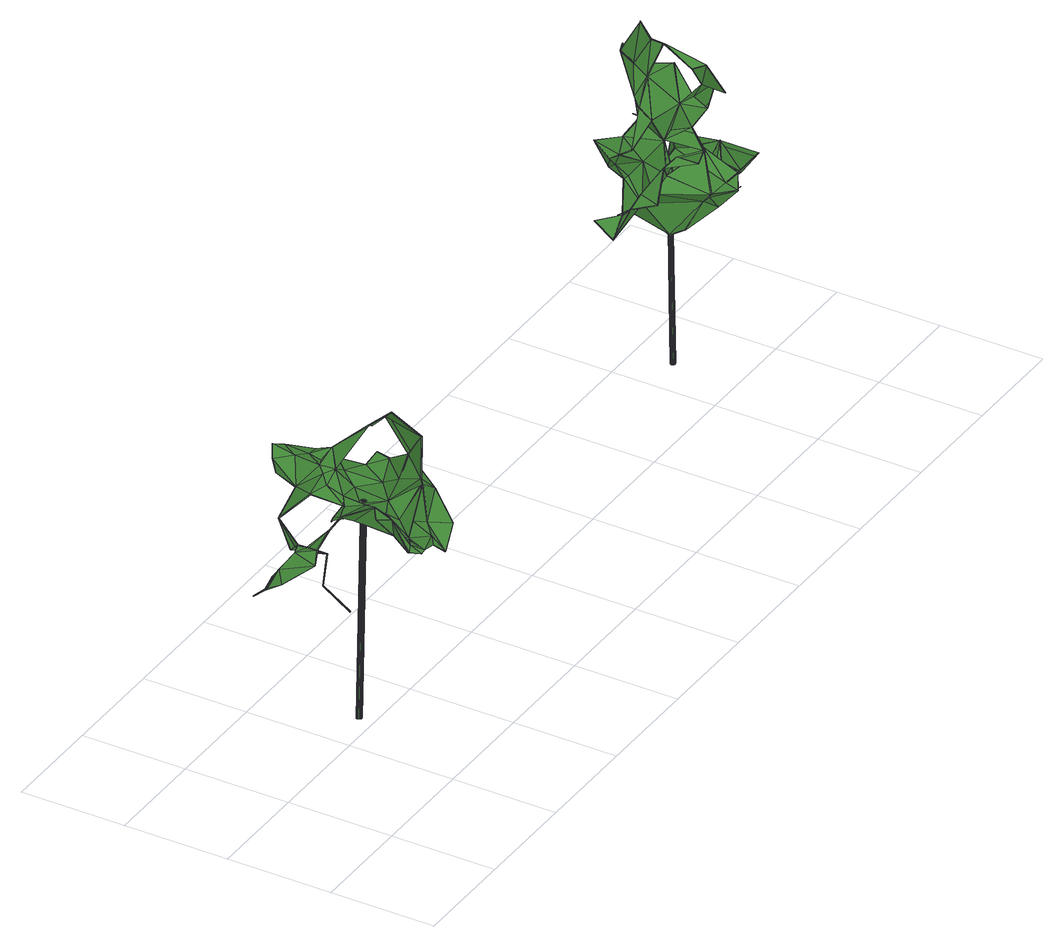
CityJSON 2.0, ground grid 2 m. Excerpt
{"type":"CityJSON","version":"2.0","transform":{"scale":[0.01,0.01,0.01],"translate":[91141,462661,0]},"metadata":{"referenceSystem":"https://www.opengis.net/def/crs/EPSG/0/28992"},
"CityObjects":{
"tree1":{"type":"SolitaryVegetationObject","attributes":{"gtid":89,"crown_width_m":3.16,"crown_median_z":4.51,"trunk_H_m":4.2,"trunk_DBH_m":0.0966,"trunk_radius_m":0.0483,"trunk_base_height_m":0.31,"original_gtid":"91"},"geometry":[{"type":"Solid","lod":"3","boundaries":[[[[0,1,2]],[[3,1,0]],[[4,2,1]],[[4,5,2]],[[6,7,8]],[[9,10,11]],[[12,13,14]],[[15,16,17]],[[18,19,20]],[[21,20,19]],[[21,19,18]],[[22,17,23]],[[24,25,26]],[[27,28,29]],[[5,30,2]],[[31,30,5]],[[5,32,33]],[[34,35,36]],[[25,37,26]],[[38,37,25]],[[36,39,40]],[[36,40,41]],[[6,42,7]],[[5,33,43]],[[23,44,22]],[[45,46,22]],[[47,48,49]],[[49,48,9]],[[50,8,51]],[[50,51,47]],[[12,52,13]],[[53,54,52]],[[55,56,57]],[[58,59,28]],[[60,61,62]],[[63,14,64]],[[18,65,13]],[[18,13,52]],[[58,28,66]],[[67,68,30]],[[69,70,30]],[[34,71,35]],[[24,72,73]],[[74,55,75]],[[76,74,75]],[[77,78,79]],[[65,20,80]],[[81,82,22]],[[81,22,42]],[[83,15,82]],[[84,85,86]],[[71,85,84]],[[22,46,42]],[[39,87,40]],[[11,88,59]],[[57,76,75]],[[89,1,3]],[[90,91,92]],[[93,92,85]],[[11,10,94]],[[95,96,97]],[[98,99,4]],[[100,101,102]],[[103,104,67]],[[31,103,67]],[[24,80,72]],[[101,105,102]],[[60,106,3]],[[38,62,44]],[[107,81,108]],[[107,108,6]],[[81,42,108]],[[109,42,46]],[[62,61,89]],[[52,110,18]],[[41,87,111]],[[40,87,41]],[[67,30,31]],[[112,113,94]],[[68,32,99]],[[100,114,115]],[[116,117,73]],[[59,88,29]],[[10,118,94]],[[111,87,119]],[[69,99,120]],[[68,99,69]],[[121,112,122]],[[123,124,125]],[[70,69,126]],[[83,81,107]],[[77,105,127]],[[128,129,130]],[[86,130,129]],[[87,72,119]],[[131,28,59]],[[132,115,114]],[[132,84,115]],[[55,57,75]],[[133,116,134]],[[20,65,18]],[[96,135,117]],[[136,137,8]],[[113,112,14]],[[90,92,65]],[[138,118,10]],[[139,101,115]],[[77,127,140]],[[35,71,84]],[[84,86,115]],[[23,17,141]],[[61,3,0]],[[103,142,104]],[[138,143,118]],[[139,118,143]],[[0,2,70]],[[119,72,20]],[[67,104,33]],[[144,89,61]],[[65,80,26]],[[56,55,74]],[[66,28,16]],[[105,145,7]],[[7,146,147]],[[42,147,146]],[[42,146,7]],[[111,148,41]],[[38,25,62]],[[68,33,32]],[[38,141,149]],[[67,33,68]],[[48,47,138]],[[150,58,66]],[[37,151,90]],[[37,90,65]],[[12,14,152]],[[121,152,14]],[[59,29,153]],[[113,14,63]],[[36,148,34]],[[34,21,18]],[[148,21,34]],[[57,56,76]],[[121,113,63]],[[36,41,148]],[[83,137,136]],[[154,155,134]],[[149,29,122]],[[27,29,149]],[[34,93,85]],[[34,85,71]],[[87,39,72]],[[2,30,70]],[[107,137,83]],[[150,136,50]],[[150,50,49]],[[156,157,144]],[[147,105,7]],[[16,28,158]],[[56,74,159]],[[138,160,143]],[[43,142,103]],[[29,88,122]],[[121,122,88]],[[49,50,47]],[[101,145,105]],[[104,142,33]],[[50,136,8]],[[161,122,112]],[[149,122,161]],[[116,72,134]],[[39,134,72]],[[116,73,72]],[[125,86,85]],[[94,162,88]],[[94,88,11]],[[8,137,6]],[[107,6,137]],[[20,21,119]],[[162,94,113]],[[76,163,74]],[[56,163,76]],[[74,163,159]],[[120,135,163]],[[17,16,141]],[[121,88,162]],[[26,37,65]],[[13,64,14]],[[164,25,24]],[[94,128,165]],[[10,48,138]],[[10,9,48]],[[110,64,13]],[[20,72,80]],[[121,162,113]],[[26,80,24]],[[161,91,149]],[[90,149,91]],[[0,70,126]],[[60,147,106]],[[141,16,158]],[[138,47,51]],[[138,51,8]],[[147,60,25]],[[138,8,160]],[[7,160,8]],[[94,165,166]],[[166,165,130]],[[166,130,167]],[[12,152,52]],[[52,152,53]],[[44,46,45]],[[77,132,114]],[[77,114,168]],[[168,114,100]],[[63,53,152]],[[63,152,121]],[[5,4,99]],[[164,140,127]],[[83,82,81]],[[16,136,150]],[[44,62,109]],[[134,164,133]],[[116,97,117]],[[135,98,73]],[[126,69,120]],[[61,0,144]],[[109,147,42]],[[157,95,133]],[[62,25,60]],[[69,30,68]],[[92,91,125]],[[115,86,139]],[[94,166,112]],[[123,112,166]],[[94,118,128]],[[13,93,110]],[[7,145,143]],[[7,143,160]],[[112,123,161]],[[91,161,123]],[[128,130,165]],[[159,169,56]],[[163,56,169]],[[141,158,149]],[[125,91,123]],[[9,58,49]],[[22,44,45]],[[38,44,23]],[[170,131,153]],[[97,96,117]],[[135,73,117]],[[157,98,144]],[[105,147,25]],[[98,133,73]],[[1,89,144]],[[1,144,4]],[[98,135,120]],[[4,144,98]],[[155,79,78]],[[132,79,155]],[[83,136,15]],[[136,16,15]],[[11,58,9]],[[153,131,59]],[[17,22,15]],[[15,22,82]],[[59,58,11]],[[49,58,150]],[[18,93,34]],[[110,93,18]],[[123,166,124]],[[25,164,127]],[[25,127,105]],[[166,167,124]],[[66,16,150]],[[167,130,86]],[[5,99,32]],[[158,27,149]],[[90,151,149]],[[124,167,125]],[[125,167,86]],[[121,14,112]],[[132,155,84]],[[35,155,154]],[[84,155,35]],[[125,85,92]],[[103,31,43]],[[120,99,98]],[[120,163,126]],[[157,133,98]],[[139,86,129]],[[24,73,133]],[[24,133,164]],[[156,95,157]],[[148,119,21]],[[148,111,119]],[[29,170,153]],[[23,141,38]],[[139,129,118]],[[128,118,129]],[[171,100,102]],[[5,43,31]],[[38,151,37]],[[149,151,38]],[[77,172,132]],[[79,132,172]],[[79,172,77]],[[44,109,46]],[[134,78,164]],[[115,101,100]],[[145,101,143]],[[139,143,101]],[[164,78,140]],[[97,116,133]],[[133,95,97]],[[173,174,168]],[[168,174,105]],[[168,105,77]],[[158,28,27]],[[173,168,171]],[[171,174,173]],[[100,171,168]],[[155,78,134]],[[77,140,78]],[[170,28,131]],[[29,28,170]],[[3,61,60]],[[96,163,135]],[[96,95,163]],[[156,163,95]],[[159,163,156]],[[33,142,43]],[[144,169,156]],[[0,169,144]],[[126,169,0]],[[163,169,126]],[[156,169,159]],[[174,102,105]],[[171,102,174]],[[3,106,89]],[[89,106,62]],[[109,106,147]],[[62,106,109]],[[39,36,175]],[[134,175,154]],[[39,175,134]],[[35,175,36]],[[35,154,175]],[[92,93,65]],[[65,93,13]],[[6,108,42]],[[63,54,53]],[[63,64,54]],[[110,52,54]],[[110,54,64]],[[176,177,178]],[[176,178,179]],[[179,178,180]],[[179,180,181]],[[178,177,182]],[[178,182,180]],[[180,182,183]],[[180,183,181]],[[182,177,184]],[[182,184,183]],[[183,184,185]],[[183,185,181]],[[184,177,186]],[[184,186,185]],[[185,186,187]],[[185,187,181]],[[186,177,188]],[[186,188,187]],[[187,188,189]],[[187,189,181]],[[188,177,190]],[[188,190,189]],[[189,190,191]],[[189,191,181]],[[190,177,192]],[[190,192,191]],[[191,192,193]],[[191,193,181]],[[192,177,194]],[[192,194,193]],[[193,194,195]],[[193,195,181]],[[194,177,196]],[[194,196,195]],[[195,196,197]],[[195,197,181]],[[196,177,198]],[[196,198,197]],[[197,198,199]],[[197,199,181]],[[198,177,200]],[[198,200,199]],[[199,200,201]],[[199,201,181]],[[200,177,202]],[[200,202,201]],[[201,202,203]],[[201,203,181]],[[202,177,204]],[[202,204,203]],[[203,204,205]],[[203,205,181]],[[204,177,206]],[[204,206,205]],[[205,206,207]],[[205,207,181]],[[206,177,208]],[[206,208,207]],[[207,208,209]],[[207,209,181]],[[208,177,210]],[[208,210,209]],[[209,210,211]],[[209,211,181]],[[210,177,212]],[[210,212,211]],[[211,212,213]],[[211,213,181]],[[212,177,214]],[[212,214,213]],[[213,214,215]],[[213,215,181]],[[214,177,216]],[[214,216,215]],[[215,216,217]],[[215,217,181]],[[216,177,218]],[[216,218,217]],[[217,218,219]],[[217,219,181]],[[218,177,220]],[[218,220,219]],[[219,220,221]],[[219,221,181]],[[220,177,222]],[[220,222,221]],[[221,222,223]],[[221,223,181]],[[222,177,224]],[[222,224,223]],[[223,224,225]],[[223,225,181]],[[224,177,176]],[[224,176,225]],[[225,176,179]],[[225,179,181]]]]}]},
"tree2":{"type":"SolitaryVegetationObject","attributes":{"gtid":76,"crown_width_m":2.71,"crown_median_z":4.38,"trunk_H_m":4.13,"trunk_DBH_m":0.0809,"trunk_radius_m":0.0404,"trunk_base_height_m":0.25,"original_gtid":"77"},"geometry":[{"type":"Solid","lod":"3","boundaries":[[[[226,227,228]],[[226,229,227]],[[230,231,232]],[[233,234,235]],[[236,237,238]],[[239,240,241]],[[242,243,244]],[[245,246,247]],[[248,249,235]],[[250,251,252]],[[253,254,255]],[[256,250,252]],[[239,257,240]],[[258,257,239]],[[259,260,261]],[[262,263,264]],[[265,266,267]],[[253,267,266]],[[268,269,270]],[[271,272,273]],[[267,255,260]],[[274,275,268]],[[276,268,275]],[[258,239,277]],[[278,277,239]],[[279,280,281]],[[282,283,284]],[[285,286,287]],[[288,289,290]],[[260,291,267]],[[292,293,289]],[[294,295,296]],[[240,295,294]],[[297,298,299]],[[300,301,302]],[[303,304,283]],[[305,306,307]],[[308,305,307]],[[309,310,226]],[[245,247,293]],[[311,312,313]],[[313,312,314]],[[315,316,317]],[[282,230,283]],[[318,319,320]],[[321,281,322]],[[227,323,324]],[[325,229,310]],[[326,327,243]],[[328,329,330]],[[331,292,332]],[[292,248,332]],[[253,255,267]],[[261,324,333]],[[266,265,334]],[[294,241,240]],[[335,257,287]],[[258,287,257]],[[336,337,338]],[[339,340,341]],[[293,292,331]],[[342,331,332]],[[229,343,228]],[[298,344,299]],[[231,340,339]],[[341,273,282]],[[345,256,346]],[[339,341,347]],[[348,349,350]],[[351,264,276]],[[290,246,245]],[[246,289,247]],[[226,352,346]],[[227,324,353]],[[354,276,355]],[[334,356,357]],[[358,303,283]],[[338,337,359]],[[359,336,338]],[[337,336,359]],[[324,323,360]],[[236,361,307]],[[362,319,348]],[[294,363,274]],[[329,328,364]],[[278,365,366]],[[293,290,245]],[[349,250,367]],[[249,368,369]],[[288,292,289]],[[332,370,342]],[[226,310,229]],[[371,233,372]],[[326,243,373]],[[331,290,293]],[[368,228,369]],[[361,230,307]],[[237,230,374]],[[230,238,374]],[[375,235,376]],[[375,376,317]],[[377,345,352]],[[352,345,346]],[[378,360,323]],[[368,248,288]],[[292,288,248]],[[278,366,277]],[[344,302,301]],[[379,263,262]],[[355,275,380]],[[317,381,382]],[[265,295,334]],[[313,314,329]],[[261,383,324]],[[380,354,355]],[[384,385,303]],[[243,262,386]],[[260,259,380]],[[387,388,354]],[[259,388,387]],[[294,274,268]],[[294,296,363]],[[283,230,237]],[[389,244,390]],[[391,392,393]],[[303,385,311]],[[260,255,394]],[[395,326,396]],[[309,252,397]],[[309,256,252]],[[368,398,228]],[[377,228,398]],[[394,254,253]],[[263,399,356]],[[396,373,395]],[[316,335,286]],[[301,400,401]],[[389,396,326]],[[326,373,389]],[[378,402,351]],[[282,340,231]],[[403,312,348]],[[260,380,291]],[[267,291,274]],[[274,291,380]],[[394,255,254]],[[377,226,228]],[[404,358,283]],[[404,283,237]],[[257,335,365]],[[353,228,227]],[[347,395,339]],[[354,405,351]],[[282,284,347]],[[396,390,373]],[[389,390,396]],[[383,353,324]],[[296,295,265]],[[406,407,325]],[[282,231,230]],[[342,288,331]],[[238,361,236]],[[378,351,405]],[[377,352,226]],[[408,405,409]],[[271,273,341]],[[259,261,388]],[[354,409,405]],[[330,244,328]],[[290,289,246]],[[313,328,303]],[[354,351,276]],[[317,410,381]],[[383,381,410]],[[353,411,228]],[[376,411,353]],[[380,275,274]],[[240,257,278]],[[313,303,311]],[[412,413,231]],[[311,362,312]],[[272,282,273]],[[414,263,316]],[[341,340,272]],[[263,415,264]],[[265,363,296]],[[416,401,370]],[[299,401,416]],[[411,407,417]],[[366,258,277]],[[348,350,403]],[[285,287,258]],[[414,366,263]],[[332,248,370]],[[370,248,418]],[[319,251,348]],[[298,371,314]],[[392,386,333]],[[268,276,269]],[[373,419,395]],[[360,408,333]],[[406,229,407]],[[360,333,324]],[[348,251,349]],[[256,345,398]],[[377,398,345]],[[231,413,307]],[[242,389,373]],[[392,231,393]],[[389,242,244]],[[253,357,394]],[[266,357,253]],[[371,298,234]],[[234,298,297]],[[339,393,231]],[[321,322,305]],[[404,237,306]],[[404,306,305]],[[355,276,275]],[[420,421,227]],[[308,227,421]],[[308,421,305]],[[327,304,328]],[[328,304,303]],[[331,288,290]],[[321,320,281]],[[318,320,321]],[[319,422,320]],[[366,285,258]],[[274,363,267]],[[263,366,365]],[[263,365,315]],[[365,278,257]],[[335,316,315]],[[312,362,348]],[[265,267,363]],[[341,272,271]],[[403,298,312]],[[298,314,312]],[[303,358,384]],[[383,410,317]],[[392,412,231]],[[313,364,328]],[[358,279,384]],[[358,280,279]],[[300,350,400]],[[300,400,301]],[[307,306,236]],[[341,282,347]],[[242,244,423]],[[424,244,330]],[[394,425,260]],[[247,289,293]],[[317,316,375]],[[323,227,308]],[[426,392,402]],[[238,237,374]],[[427,354,380]],[[328,244,243]],[[243,391,373]],[[391,419,373]],[[351,409,264]],[[328,243,327]],[[384,279,385]],[[297,416,428]],[[299,416,297]],[[426,402,378]],[[354,386,264]],[[409,354,264]],[[342,398,288]],[[256,398,342]],[[408,378,405]],[[408,360,378]],[[334,295,270]],[[283,304,284]],[[228,411,229]],[[251,319,252]],[[319,397,252]],[[392,408,402]],[[263,315,399]],[[235,375,429]],[[343,235,429]],[[261,260,425]],[[403,350,300]],[[316,286,414]],[[356,430,431]],[[382,315,317]],[[230,361,238]],[[282,272,340]],[[426,378,323]],[[426,323,413]],[[301,401,299]],[[301,299,344]],[[412,426,413]],[[308,413,323]],[[307,413,308]],[[236,306,237]],[[390,242,373]],[[432,421,420]],[[318,432,420]],[[229,318,420]],[[229,420,227]],[[281,320,279]],[[407,433,262]],[[261,333,388]],[[392,333,408]],[[288,398,368]],[[350,349,400]],[[367,250,342]],[[342,250,256]],[[266,334,357]],[[334,270,356]],[[263,356,270]],[[381,430,382]],[[431,430,381]],[[397,319,406]],[[419,391,393]],[[419,393,339]],[[339,395,419]],[[394,357,431]],[[365,335,315]],[[309,397,406]],[[250,349,251]],[[346,309,226]],[[346,256,309]],[[233,371,234]],[[404,322,358]],[[280,358,322]],[[318,229,406]],[[319,318,406]],[[230,232,307]],[[356,431,357]],[[351,402,409]],[[409,402,408]],[[427,380,259]],[[387,427,259]],[[387,354,427]],[[368,249,248]],[[281,280,322]],[[379,423,263]],[[325,233,235]],[[234,248,235]],[[297,248,234]],[[297,418,248]],[[343,325,235]],[[235,249,376]],[[249,369,376]],[[376,383,317]],[[343,376,369]],[[376,353,383]],[[343,369,228]],[[401,400,367]],[[403,300,298]],[[407,243,242]],[[262,243,407]],[[298,300,344]],[[302,344,300]],[[349,367,400]],[[270,415,263]],[[411,417,229]],[[240,278,434]],[[307,232,231]],[[243,386,391]],[[264,386,262]],[[381,425,394]],[[414,286,366]],[[287,286,335]],[[304,327,326]],[[304,326,284]],[[244,242,390]],[[321,421,432]],[[321,432,318]],[[285,366,286]],[[415,270,264]],[[229,417,407]],[[428,416,370]],[[435,430,356]],[[435,399,430]],[[239,241,434]],[[239,434,278]],[[240,434,295]],[[418,297,370]],[[370,297,428]],[[367,342,370]],[[367,370,436]],[[370,401,436]],[[401,367,436]],[[314,330,329]],[[305,322,404]],[[270,434,268]],[[295,434,270]],[[294,434,241]],[[268,434,294]],[[329,364,313]],[[407,372,325]],[[233,325,372]],[[356,399,435]],[[372,407,330]],[[407,424,330]],[[314,371,372]],[[314,372,330]],[[375,437,242]],[[262,375,242]],[[242,423,262]],[[375,244,437]],[[424,437,244]],[[242,437,424]],[[407,242,424]],[[376,343,429]],[[394,431,381]],[[383,425,381]],[[383,261,425]],[[347,326,395]],[[284,326,347]],[[411,433,407]],[[229,325,343]],[[379,262,423]],[[391,386,392]],[[333,386,388]],[[354,388,386]],[[321,305,421]],[[412,392,426]],[[316,423,375]],[[244,375,423]],[[263,423,316]],[[433,429,262]],[[262,429,375]],[[411,376,429]],[[433,411,429]],[[279,320,422]],[[362,311,385]],[[362,385,319]],[[422,319,385]],[[422,385,279]],[[315,430,399]],[[382,430,315]],[[406,310,309]],[[325,310,406]],[[264,269,276]],[[270,269,264]],[[438,439,440]],[[438,440,441]],[[441,440,442]],[[441,442,443]],[[440,439,444]],[[440,444,442]],[[442,444,445]],[[442,445,443]],[[444,439,446]],[[444,446,445]],[[445,446,447]],[[445,447,443]],[[446,439,448]],[[446,448,447]],[[447,448,449]],[[447,449,443]],[[448,439,450]],[[448,450,449]],[[449,450,451]],[[449,451,443]],[[450,439,452]],[[450,452,451]],[[451,452,453]],[[451,453,443]],[[452,439,454]],[[452,454,453]],[[453,454,455]],[[453,455,443]],[[454,439,456]],[[454,456,455]],[[456,439,457]],[[456,457,455]],[[455,457,458]],[[455,458,443]],[[457,439,459]],[[457,459,458]],[[458,459,460]],[[458,460,443]],[[459,439,461]],[[459,461,460]],[[460,461,462]],[[460,462,443]],[[461,439,463]],[[461,463,462]],[[462,463,464]],[[462,464,443]],[[463,439,465]],[[463,465,464]],[[464,465,466]],[[464,466,443]],[[465,439,467]],[[465,467,466]],[[466,467,468]],[[466,468,443]],[[467,439,469]],[[467,469,468]],[[468,469,470]],[[468,470,443]],[[469,439,471]],[[469,471,470]],[[470,471,472]],[[470,472,443]],[[471,439,473]],[[471,473,472]],[[472,473,474]],[[472,474,443]],[[473,439,475]],[[473,475,474]],[[474,475,476]],[[474,476,443]],[[475,439,477]],[[475,477,476]],[[476,477,478]],[[476,478,443]],[[477,439,479]],[[477,479,478]],[[478,479,480]],[[478,480,443]],[[479,439,481]],[[479,481,480]],[[480,481,482]],[[480,482,443]],[[481,439,483]],[[481,483,482]],[[483,439,484]],[[483,484,482]],[[482,484,485]],[[482,485,443]],[[484,439,438]],[[484,438,485]],[[485,438,441]],[[485,441,443]]]]}]}
},
"vertices":[
[152,233,432],[151,234,433],[125,222,420],[176,224,461],[136,267,426],[80,265,424],[269,126,424],[285,170,421],[301,121,391],[392,112,392],[388,149,450],[387,144,454],[359,249,559],[382,268,542],[379,236,571],[241,106,435],[270,126,426],[241,137,446],[346,319,500],[320,326,487],[292,312,497],[323,350,490],[225,132,486],[251,162,474],[240,299,473],[248,238,464],[261,280,485],[363,159,468],[332,136,494],[333,137,494],[83,262,393],[48,267,405],[100,290,391],[61,282,389],[355,357,480],[355,357,478],[324,398,492],[267,251,470],[260,203,472],[276,388,466],[281,397,488],[299,408,504],[240,137,444],[48,269,405],[231,170,496],[199,148,496],[200,148,495],[347,101,363],[392,114,391],[347,100,364],[320,108,390],[320,110,390],[359,251,560],[360,213,598],[380,237,572],[171,180,317],[176,236,347],[169,180,317],[347,136,411],[333,135,494],[212,225,467],[176,226,461],[212,224,468],[361,213,597],[381,237,571],[305,288,490],[322,148,423],[61,281,388],[100,289,389],[136,267,424],[125,223,419],[378,336,459],[262,340,462],[201,338,434],[177,237,347],[170,180,316],[176,237,346],[319,261,446],[281,298,489],[305,289,489],[281,298,491],[223,99,432],[224,98,433],[247,87,420],[376,336,459],[377,335,459],[392,281,450],[281,396,489],[360,154,484],[176,225,462],[323,263,452],[371,236,443],[342,294,465],[347,319,499],[401,202,495],[188,298,399],[188,305,389],[188,307,389],[160,276,425],[136,268,425],[331,286,394],[342,253,432],[330,285,395],[36,289,388],[37,289,387],[284,236,423],[212,223,467],[247,88,420],[241,106,433],[231,170,494],[382,269,542],[299,407,505],[399,203,495],[387,170,549],[331,286,396],[360,284,422],[202,338,432],[187,306,389],[369,202,461],[300,365,495],[160,276,423],[386,170,548],[360,156,484],[413,248,463],[415,274,466],[392,281,452],[159,258,425],[266,251,469],[424,214,440],[371,235,442],[414,248,462],[304,120,509],[342,296,465],[202,337,433],[262,340,460],[187,298,398],[263,91,418],[263,92,417],[347,138,410],[364,238,433],[261,280,483],[265,167,463],[37,289,389],[322,196,445],[160,258,426],[303,215,438],[264,167,462],[232,209,454],[323,398,493],[322,196,447],[320,111,407],[288,232,451],[360,213,596],[305,120,509],[323,350,488],[320,326,485],[205,246,392],[161,276,424],[297,160,436],[205,245,391],[322,149,422],[369,203,462],[387,169,548],[205,247,390],[241,299,471],[426,214,441],[415,248,463],[417,274,466],[310,296,388],[204,246,391],[305,121,509],[302,294,384],[323,264,451],[302,295,383],[302,295,385],[302,380,483],[280,225,31],[275,225,31],[280,226,31],[303,230,450],[303,231,450],[299,230,451],[279,227,31],[303,232,450],[278,228,31],[302,233,450],[277,229,31],[301,234,450],[276,230,31],[300,234,450],[275,230,31],[299,235,450],[274,230,31],[297,234,451],[273,229,31],[296,234,451],[271,228,31],[295,233,451],[271,227,31],[294,232,451],[270,226,31],[294,231,451],[270,225,31],[294,230,451],[270,224,31],[294,228,451],[271,223,31],[294,227,451],[272,222,31],[295,226,451],[273,221,31],[296,226,451],[274,220,31],[297,225,451],[275,220,31],[299,225,451],[276,220,31],[300,225,450],[277,221,31],[301,226,450],[278,222,31],[302,226,450],[279,223,31],[303,227,450],[280,224,31],[303,229,450],
[1491,374,366],[1410,376,421],[1480,349,413],[1479,348,413],[1326,353,349],[1384,332,395],[1373,362,367],[1496,293,426],[1519,292,444],[1519,293,444],[1331,392,370],[1326,353,347],[1330,392,370],[1449,273,646],[1446,325,682],[1444,325,682],[1461,258,482],[1405,296,451],[1462,257,482],[1535,439,453],[1535,438,453],[1535,438,454],[1534,330,424],[1508,340,434],[1566,296,374],[1522,299,348],[1522,300,347],[1511,444,606],[1511,444,604],[1511,445,605],[1510,363,363],[1472,259,646],[1471,258,646],[1474,383,561],[1485,415,588],[1462,385,503],[1447,326,488],[1473,311,551],[1408,327,548],[1466,383,694],[1455,414,633],[1455,416,633],[1429,349,617],[1396,344,576],[1430,348,617],[1298,328,421],[1299,328,421],[1299,328,420],[1435,378,630],[1410,362,585],[1394,343,576],[1450,273,645],[1451,273,646],[1442,283,324],[1422,300,320],[1442,325,322],[1323,317,421],[1384,330,395],[1342,276,432],[1491,233,588],[1510,263,589],[1491,232,588],[1568,382,420],[1558,427,434],[1557,428,433],[1454,415,632],[1569,382,421],[1559,428,433],[1444,350,683],[1446,350,683],[1466,383,696],[1522,283,419],[1526,230,410],[1569,248,382],[1577,219,423],[1578,219,424],[1577,218,424],[1451,251,388],[1373,302,430],[1397,356,359],[1373,363,366],[1373,363,368],[1402,379,419],[1509,362,363],[1480,347,413],[1477,238,366],[1497,212,396],[1447,237,403],[1497,213,397],[1499,300,555],[1513,280,529],[1504,321,512],[1442,327,348],[1487,288,364],[1443,325,323],[1423,343,340],[1423,342,339],[1382,395,448],[1426,395,484],[1495,294,426],[1376,284,486],[1405,296,450],[1435,228,418],[1436,227,418],[1437,228,418],[1569,382,419],[1574,363,416],[1426,393,484],[1437,378,630],[1511,263,590],[1428,166,458],[1427,167,458],[1428,167,457],[1350,314,438],[1323,318,421],[1323,318,422],[1574,363,414],[1507,340,433],[1577,220,424],[1510,403,336],[1509,403,335],[1341,277,434],[1500,238,400],[1569,248,380],[1569,247,381],[1361,338,511],[1509,404,336],[1432,376,454],[1408,329,548],[1395,345,576],[1505,342,604],[1486,414,588],[1422,300,322],[1429,167,458],[1374,419,498],[1331,392,371],[1478,238,367],[1465,383,695],[1446,238,403],[1489,277,593],[1488,277,592],[1581,294,378],[1509,340,433],[1508,341,433],[1599,308,407],[1500,238,402],[1447,238,404],[1399,273,499],[1325,353,348],[1488,296,500],[1473,329,492],[1492,374,366],[1351,376,489],[1473,328,493],[1411,363,584],[1493,383,537],[1480,328,552],[1462,384,502],[1442,283,326],[1442,282,325],[1446,326,487],[1475,382,561],[1462,383,503],[1405,234,495],[1405,234,496],[1405,296,452],[1427,355,447],[1373,303,430],[1487,415,588],[1375,284,486],[1404,234,495],[1522,300,349],[1509,363,364],[1506,341,604],[1570,248,381],[1600,307,407],[1371,368,486],[1526,230,408],[1397,354,359],[1362,339,512],[1486,288,366],[1429,298,438],[1371,368,488],[1363,338,511],[1491,383,537],[1429,355,447],[1410,374,421],[1403,377,419],[1498,299,555],[1409,328,548],[1581,294,380],[1427,298,438],[1534,330,422],[1376,285,486],[1442,326,348],[1398,355,359],[1443,283,325],[1487,296,500],[1428,297,438],[1492,384,537],[1381,382,458],[1412,361,584],[1565,296,375],[1473,328,492],[1506,342,603],[1476,383,561],[1423,341,340],[1447,327,487],[1445,325,681],[1507,342,604],[1601,308,407],[1462,257,481],[1479,325,25],[1475,325,25],[1479,326,25],[1463,322,438],[1462,323,438],[1459,322,438],[1478,327,25],[1462,324,438],[1478,328,25],[1461,325,438],[1477,329,25],[1461,326,438],[1476,329,25],[1460,326,438],[1475,329,25],[1459,326,438],[1474,329,25],[1457,326,438],[1473,329,25],[1472,328,25],[1456,325,438],[1471,327,25],[1455,324,438],[1471,326,25],[1455,323,438],[1471,325,25],[1455,322,438],[1471,324,25],[1455,321,438],[1471,323,25],[1455,320,438],[1472,322,25],[1456,320,438],[1473,322,25],[1457,319,438],[1474,321,25],[1458,318,438],[1475,321,25],[1459,318,438],[1476,321,25],[1460,318,438],[1477,322,25],[1461,319,438],[1478,322,25],[1462,320,438],[1479,323,25],[1479,324,25],[1462,321,438]
]}
